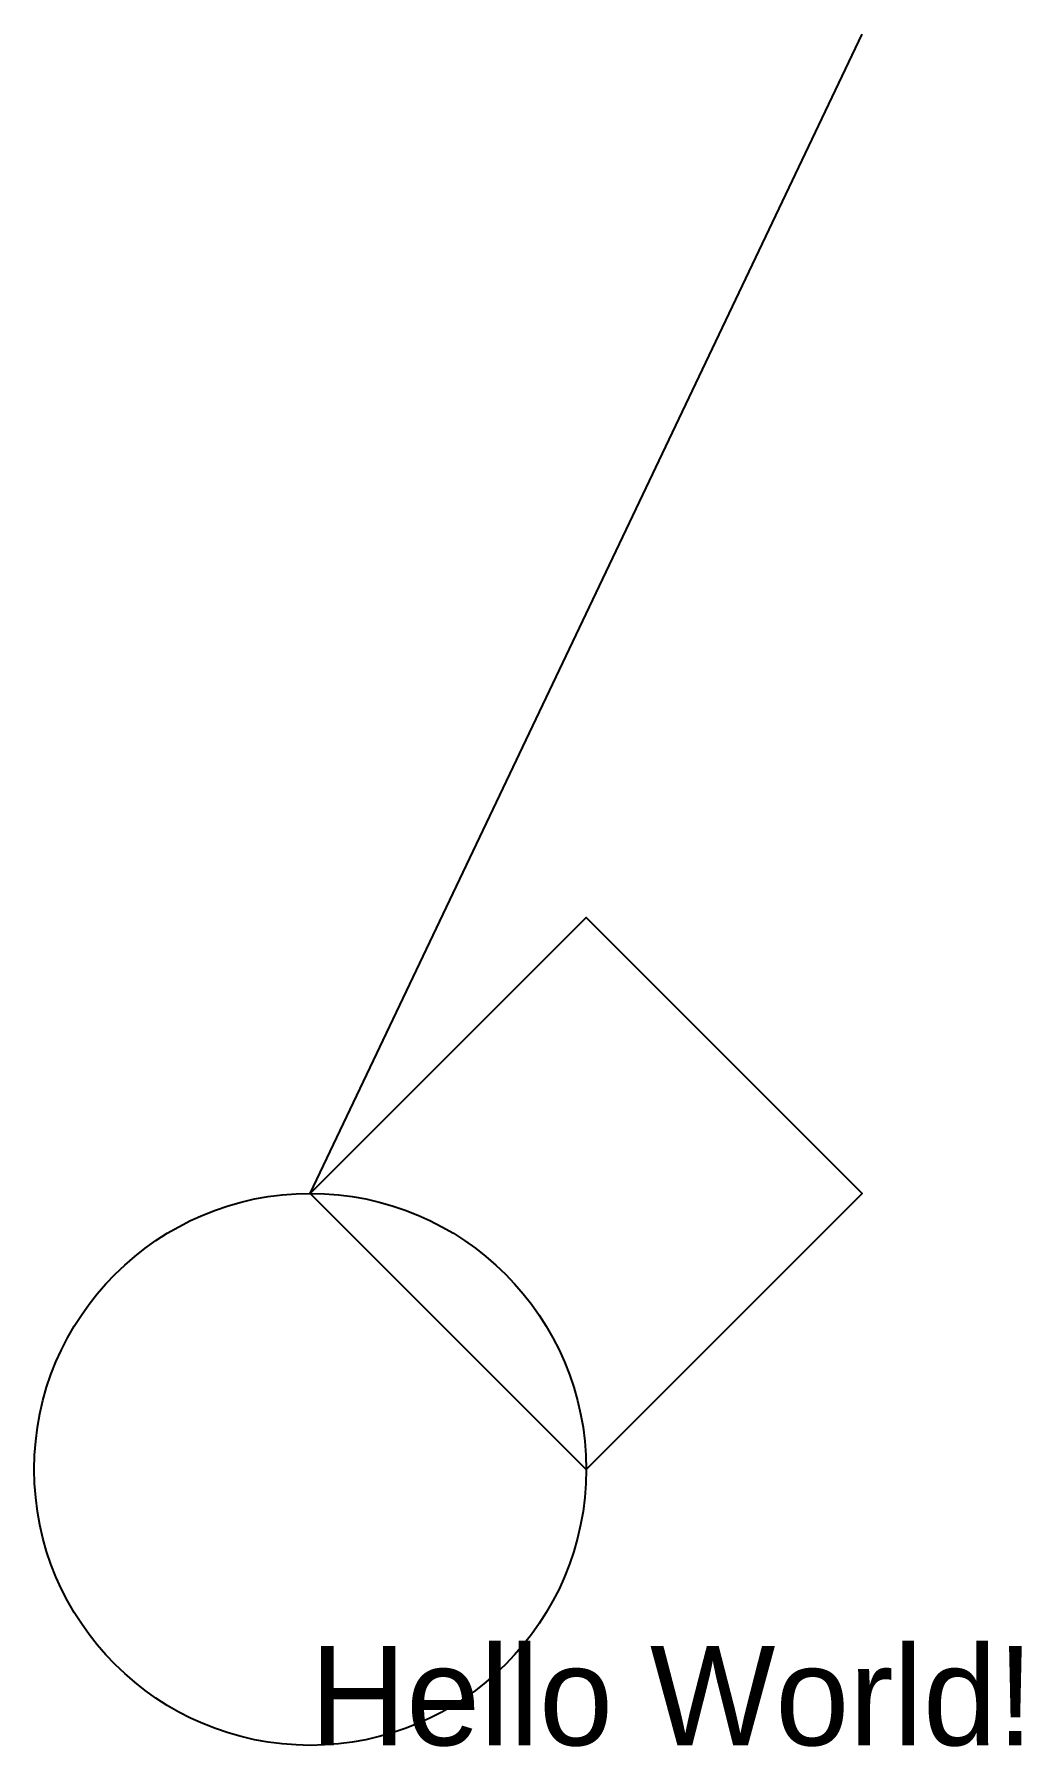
# Model space of a CAD drawing. Extents: x -0.5 to 1.29, y 0.5 to 3.6.
import ezdxf

# ---------------------------------------------------------------- set-up
doc = ezdxf.new("R2010")
doc.units = 0
doc.layers.add('blue_layer', color=5, linetype='CONTINUOUS')

msp = doc.modelspace()

# ---------------------------------------------------------------- linework, layer by layer
at = {"layer": 'blue_layer'}
msp.add_line((0, 1.5), (1, 3.6), dxfattribs=at)
msp.add_lwpolyline([(0, 1.5), (0.5, 1), (1, 1.5), (0.5, 2)], close=True, dxfattribs=at)
msp.add_circle((0, 1), 0.5, dxfattribs=at)

# ---------------------------------------------------------------- texts
msp.add_text('Hello World!', height=0.18, dxfattribs=at).set_placement((0, 0.5))

doc.saveas('drawing.dxf')
